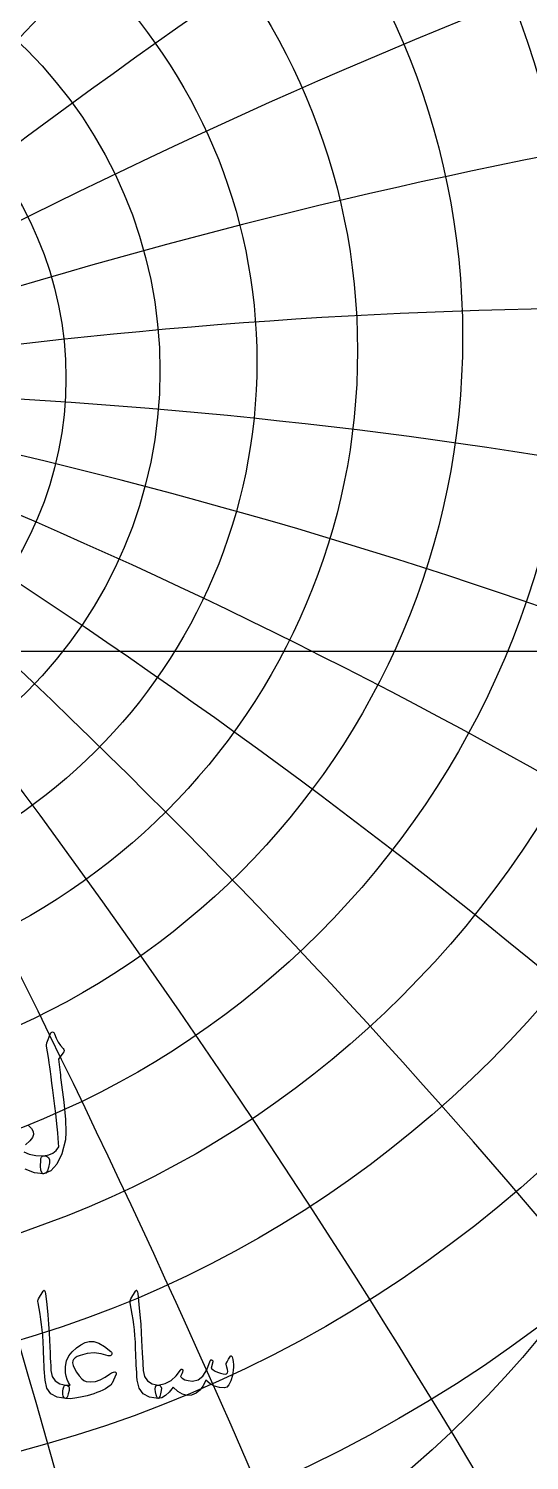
# Model space of a CAD drawing. Header units: millimetres. Extents: x -55 to 55, y -55 to 56.
# Drawn here: x 6.91 to 17.64, y -17.35 to 13.35 of the extents above; entities that cross this region are included whole.
import ezdxf

# ---------------------------------------------------------------- set-up
doc = ezdxf.new("R2010")
doc.units = ezdxf.units.MM
for name, color, linetype in [('CUT_OUTER', 1, 'Continuous'), ('ENGRAVE', 7, 'Continuous'), ('ENGRAVE_FINE', 8, 'Continuous'), ('TEXT', 5, 'Continuous')]:
    doc.layers.add(name, color=color, linetype=linetype)

msp = doc.modelspace()

# ---------------------------------------------------------------- linework, layer by layer
at = {"layer": 'CUT_OUTER'}
msp.add_arc((-0.0002, -0.0001), 54.7499, 132.89036, 87.80158, dxfattribs=at)
at = {"layer": 'ENGRAVE'}
msp.add_lwpolyline([(-54, 0), (54, 0)], dxfattribs=at)
for centre, radius in [((0, 0), 54), ((0, 11.4852), 37.1669), ((0, 10.3479), 33.303), ((0, 9.4248), 29.8329), ((0, 0), 35.3478), ((0, 8.6686), 26.6792), ((0, 8.0447), 23.7826), ((0, 7.5277), 21.0964), ((0, 7.0982), 18.5835), ((0, 0), 23.1383), ((0, 6.7419), 16.2133), ((0, 6.4473), 13.9607), ((0, 6.206), 11.8046), ((0, 6.0113), 9.7265), ((0, 5.8581), 7.7106)]:
    msp.add_circle(centre, radius, dxfattribs=at)
msp.add_arc((0, -108.7894), 114.388, 72, 108, dxfattribs=at)
msp.add_arc((0, -108.7894), 114.388, 72, 108, dxfattribs=at)
at = {"layer": 'ENGRAVE_FINE'}
for centre, radius, start, end in [((648.7264, -108.7894), 658.7341, 166.2672571, 172.7258615), ((648.7264, -108.7894), 658.7341, 166.2672571, 172.7258615), ((-314.2784, -108.7894), 334.4481, 14.600687, 27.283105), ((-314.2784, -108.7894), 334.4481, 14.600687, 27.283105), ((314.2784, -108.7894), 334.4481, 152.716895, 165.399313), ((314.2784, -108.7894), 334.4481, 152.716895, 165.399313), ((-198.1258, -108.7894), 228.7759, 22.032702, 40.487991), ((-198.1258, -108.7894), 228.7759, 22.032702, 40.487991), ((198.1258, -108.7894), 228.7759, 139.512009, 157.967298), ((198.1258, -108.7894), 228.7759, 139.512009, 157.967298), ((-136.3223, -108.7894), 177.9561, 29.62447, 53.218263), ((-136.3223, -108.7894), 177.9561, 29.62447, 53.218263), ((136.3223, -108.7894), 177.9561, 126.781737, 150.37553), ((136.3223, -108.7894), 177.9561, 126.781737, 150.37553), ((-95.9829, -108.7894), 149.3229, 37.431974, 65.38611), ((-95.9829, -108.7894), 149.3229, 37.431974, 65.38611), ((95.9829, -108.7894), 149.3229, 114.61389, 142.568026), ((95.9829, -108.7894), 149.3229, 114.61389, 142.568026), ((-66.0419, -108.7894), 132.0839, 45.513129, 76.945134), ((-66.0419, -108.7894), 132.0839, 45.513129, 76.945134), ((66.0419, -108.7894), 132.0839, 103.054866, 134.486871), ((66.0419, -108.7894), 132.0839, 103.054866, 134.486871), ((-41.6338, -108.7894), 121.7291, 53.927662, 87.885106), ((-41.6338, -108.7894), 121.7291, 53.927662, 87.885106), ((41.6338, -108.7894), 121.7291, 92.114894, 126.072338), ((41.6338, -108.7894), 121.7291, 92.114894, 126.072338), ((-20.1697, -108.7894), 116.1526, 62.736443, 98.224064), ((-20.1697, -108.7894), 116.1526, 62.736443, 98.224064), ((20.1697, -108.7894), 116.1526, 81.775936, 117.263557), ((20.1697, -108.7894), 116.1526, 81.775936, 117.263557)]:
    msp.add_arc(centre, radius, start, end, dxfattribs=at)
at = {"layer": 'TEXT'}
for points in [[(7.3026, -8.3939), (7.3313, -8.3245), (7.3537, -8.2694), (7.3696, -8.2287), (7.3792, -8.2023), (7.3867, -8.1855), (7.3963, -8.1736), (7.408, -8.1664), (7.4218, -8.164), (7.4375, -8.1666), (7.4505, -8.1746), (7.4609, -8.1879), (7.4686, -8.2066), (7.504, -8.2978), (7.5464, -8.3801), (7.5956, -8.4533), (7.6517, -8.5174), (7.6674, -8.5379), (7.672, -8.561), (7.6653, -8.5869), (7.6475, -8.6153), (7.5538, -8.7473), (7.5602, -8.8064), (7.5666, -8.8644), (7.573, -8.9214), (7.5794, -8.9773), (7.5857, -9.0321), (7.5921, -9.0859), (7.5985, -9.1385), (7.6049, -9.1902), (7.6637, -9.6681), (7.6996, -10.0418), (7.7127, -10.3111), (7.7028, -10.4761), (7.6225, -10.7755), (7.5176, -10.9967), (7.3883, -11.1396), (7.2345, -11.2042), (7.2302, -11.2042), (7.2259, -11.2042), (7.2217, -11.2042), (7.2174, -11.2042), (7.1921, -11.1803), (7.1759, -11.1255), (7.1687, -11.0398), (7.1706, -10.9232), (7.1746, -10.8801), (7.1865, -10.8487), (7.2065, -10.829), (7.2345, -10.821), (7.3425, -10.7995), (7.4325, -10.7603), (7.5043, -10.7037), (7.5581, -10.6294), (7.5545, -10.5402), (7.548, -10.4389), (7.5385, -10.3252), (7.5261, -10.1993), (7.5111, -10.0617), (7.4937, -9.913), (7.4738, -9.753), (7.4516, -9.5819), (7.4311, -9.4137), (7.4122, -9.2626), (7.3949, -9.1284), (7.3792, -9.0113), (7.3657, -8.9113), (7.3547, -8.8282), (7.3465, -8.7622), (7.3409, -8.7133), (7.2983, -8.4706), (7.297, -8.4466), (7.2973, -8.4259), (7.2991, -8.4083), (7.3026, -8.3939)], [(7.2254, -13.7229), (7.2316, -13.7133), (7.2374, -13.7069), (7.2428, -13.7037), (7.2478, -13.7037), (7.2553, -13.7079), (7.2621, -13.7205), (7.2681, -13.7414), (7.2733, -13.7708), (7.2997, -14.0093), (7.3212, -14.2299), (7.338, -14.4325), (7.35, -14.6171), (7.3576, -14.775), (7.3647, -14.9165), (7.3712, -15.0416), (7.3771, -15.1504), (7.3822, -15.2428), (7.3863, -15.3189), (7.3894, -15.3785), (7.3915, -15.4219), (7.4198, -15.5516), (7.4825, -15.647), (7.5795, -15.7081), (7.7108, -15.7348), (7.7473, -15.7444), (7.7707, -15.7668), (7.7809, -15.8019), (7.7779, -15.8498), (7.7629, -15.9252), (7.7467, -15.9791), (7.7294, -16.0115), (7.7108, -16.0222), (7.526, -15.9979), (7.3899, -15.9248), (7.3024, -15.8031), (7.2637, -15.6326), (7.2576, -15.5511), (7.2521, -15.4694), (7.2473, -15.3874), (7.243, -15.3053), (7.2391, -15.223), (7.2354, -15.1404), (7.2319, -15.0577), (7.2286, -14.9748), (7.2226, -14.8166), (7.2142, -14.6742), (7.2034, -14.5475), (7.1903, -14.4366), (7.1747, -14.3302), (7.1567, -14.2167), (7.1364, -14.0962), (7.1136, -13.9688), (7.1106, -13.9458), (7.1112, -13.9249), (7.1154, -13.9059), (7.1232, -13.889)], [(9.2022, -13.7229), (9.2084, -13.7133), (9.2142, -13.7069), (9.2196, -13.7037), (9.2246, -13.7037), (9.2321, -13.7079), (9.2389, -13.7205), (9.2449, -13.7414), (9.2501, -13.7708), (9.2765, -14.0093), (9.298, -14.2299), (9.3148, -14.4325), (9.3268, -14.6171), (9.3344, -14.775), (9.3415, -14.9165), (9.348, -15.0416), (9.3539, -15.1504), (9.359, -15.2428), (9.3631, -15.3189), (9.3662, -15.3785), (9.3683, -15.4219), (9.3966, -15.5516), (9.4593, -15.647), (9.5563, -15.7081), (9.6876, -15.7348), (9.7242, -15.7444), (9.7475, -15.7668), (9.7577, -15.8019), (9.7547, -15.8498), (9.7397, -15.9252), (9.7236, -15.9791), (9.7062, -16.0115), (9.6876, -16.0222), (9.5028, -15.9979), (9.3667, -15.9248), (9.2793, -15.8031), (9.2405, -15.6326), (9.2344, -15.5511), (9.229, -15.4694), (9.2241, -15.3874), (9.2198, -15.3053), (9.2159, -15.223), (9.2122, -15.1404), (9.2087, -15.0577), (9.2054, -14.9748), (9.1994, -14.8166), (9.191, -14.6742), (9.1803, -14.5475), (9.1671, -14.4366), (9.1515, -14.3302), (9.1335, -14.2167), (9.1132, -14.0962), (9.0904, -13.9688), (9.0874, -13.9458), (9.088, -13.9249), (9.0922, -13.9059), (9.1, -13.889)], [(8.787, -15.5017), (8.7008, -15.6933), (8.6898, -15.7123), (8.6793, -15.7276), (8.6691, -15.7394), (8.6593, -15.7476), (8.6096, -15.7816), (8.5563, -15.8135), (8.4994, -15.8431), (8.439, -15.8705), (8.3751, -15.8962), (8.308, -15.9204), (8.2378, -15.9433), (8.1643, -15.9648), (8.027, -15.9983), (7.9056, -16.019), (7.8002, -16.027), (7.7108, -16.0222), (7.6767, -16.0067), (7.6541, -15.9759), (7.6432, -15.93), (7.6438, -15.869), (7.6519, -15.8139), (7.6637, -15.7731), (7.6791, -15.7468), (7.698, -15.7348), (7.7012, -15.7348), (7.7044, -15.7348), (7.7076, -15.7348), (7.7108, -15.7348), (7.7346, -15.7372), (7.7579, -15.738), (7.7809, -15.7372), (7.8034, -15.7348), (7.7647, -15.6775), (7.7348, -15.6143), (7.7136, -15.545), (7.7012, -15.4698), (7.6994, -15.335), (7.7228, -15.2151), (7.7713, -15.1099), (7.845, -15.0195), (7.9398, -14.935), (8.0326, -14.8702), (8.1234, -14.8249), (8.2122, -14.7991), (8.308, -14.7993), (8.4166, -14.835), (8.538, -14.9063), (8.6721, -15.0131), (8.6872, -15.0296), (8.6944, -15.0474), (8.6936, -15.0664), (8.6849, -15.0865), (8.6723, -15.1021), (8.6569, -15.1105), (8.6387, -15.1117), (8.6178, -15.1057), (8.4675, -15.0622), (8.3168, -15.0466), (8.1657, -15.059), (8.0142, -15.0993), (7.9541, -15.1247), (7.908, -15.1528), (7.8759, -15.1837), (7.8577, -15.2175), (7.8533, -15.2602), (7.8657, -15.3149), (7.8949, -15.3815), (7.9408, -15.4602), (7.9966, -15.5396), (8.0493, -15.5991), (8.0988, -15.6386), (8.1451, -15.6582), (8.2459, -15.6682), (8.3471, -15.6566), (8.4487, -15.6234), (8.5507, -15.5688), (8.6433, -15.5049), (8.6912, -15.4745), (8.7296, -15.457), (8.7583, -15.4522), (8.7775, -15.4602), (8.7853, -15.47), (8.7894, -15.4801), (8.79, -15.4907), (8.787, -15.5017)], [(11.2365, -15.1121), (11.2435, -15.1073), (11.2517, -15.1089), (11.2611, -15.1169), (11.2716, -15.1312), (11.283, -15.1556), (11.2916, -15.1903), (11.2974, -15.2354), (11.3004, -15.2909), (11.3014, -15.354), (11.298, -15.4155), (11.2902, -15.4753), (11.278, -15.5336), (11.2425, -15.647), (11.203, -15.7284), (11.1595, -15.7779), (11.112, -15.7955), (10.9996, -15.7889), (10.8956, -15.7596), (10.8, -15.7075), (10.7128, -15.6326), (10.6529, -15.7506), (10.5818, -15.8426), (10.4996, -15.9087), (10.4062, -15.9488), (10.3082, -15.9576), (10.209, -15.9328), (10.1086, -15.8745), (10.007, -15.7827), (9.9247, -15.8875), (9.8441, -15.9624), (9.7651, -16.0073), (9.6876, -16.0222), (9.6721, -16.0135), (9.6573, -15.9871), (9.6433, -15.9432), (9.6301, -15.8817), (9.6254, -15.821), (9.6333, -15.7763), (9.6541, -15.7476), (9.6876, -15.7348), (9.8349, -15.7015), (9.9639, -15.6366), (10.0744, -15.5402), (10.1667, -15.4123), (10.1717, -15.4053), (10.177, -15.4003), (10.1828, -15.3973), (10.189, -15.3963), (10.1966, -15.3971), (10.2034, -15.3995), (10.2094, -15.4035), (10.2146, -15.4091), (10.2176, -15.4262), (10.2106, -15.4554), (10.1936, -15.4965), (10.1667, -15.5496), (10.202, -15.5905), (10.2569, -15.6207), (10.3313, -15.64), (10.4253, -15.6486), (10.5425, -15.624), (10.6449, -15.544), (10.7325, -15.4085), (10.8054, -15.2175), (10.809, -15.2077), (10.8134, -15.2007), (10.8185, -15.1965), (10.8245, -15.1951), (10.8335, -15.1959), (10.8413, -15.1983), (10.8479, -15.2023), (10.8533, -15.2079), (10.8573, -15.2159), (10.8597, -15.2239), (10.8605, -15.2318), (10.8597, -15.2398), (10.8277, -15.374), (10.8651, -15.4071), (10.91, -15.4362), (10.9625, -15.4614), (11.0225, -15.4825), (11.081, -15.4963), (11.1255, -15.4993), (11.1561, -15.4915), (11.1726, -15.473), (11.178, -15.4446), (11.175, -15.4043), (11.1636, -15.352), (11.1439, -15.2877), (11.1473, -15.2696), (11.1638, -15.2342), (11.1936, -15.1817), (11.2365, -15.1121)]]:
    msp.add_lwpolyline(points, close=True, dxfattribs=at)
for points in [[(6.9071, -10.1711), (6.9726, -10.2355), (7.0093, -10.2989), (7.0173, -10.3611), (6.9939, -10.4282), (6.9364, -10.5017), (6.8448, -10.5815)], [(6.8089, -10.7348), (6.9247, -10.7827), (7.0665, -10.8114), (7.2345, -10.821), (7.2345, -10.821), (7.2967, -10.8303), (7.3388, -10.8583), (7.3606, -10.9048), (7.3622, -10.97), (7.3414, -11.0709), (7.3132, -11.1436), (7.2776, -11.188), (7.2345, -11.2042), (7.0383, -11.1864), (6.8416, -11.1074)]]:
    msp.add_lwpolyline(points, dxfattribs=at)

doc.saveas('drawing.dxf')
